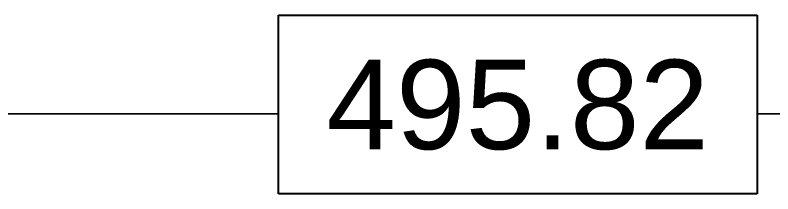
# Model space of a CAD drawing. Header units: millimetres. Extents: x -176651 to 424033, y -469666 to 486614.
# Drawn here: x 227737 to 238478, y 14657 to 17197 of the extents above; entities that cross this region are included whole.
import ezdxf

# ---------------------------------------------------------------- set-up
doc = ezdxf.new("R2010")
doc.units = ezdxf.units.MM
doc.layers.add('Site Levels$0$ad-Lvl-Backyard', color=6, linetype='Continuous')
doc.styles.add('Site Levels$0$Sections_The woods Site plan_Entrances$0$Standard', font='arial.ttf')

# ---------------------------------------------------------------- blocks, each defined once
blk = doc.blocks.new('zw$1D4B')
at = {"ltscale": 5}
blk.add_lwpolyline([(36699, -332204), (70379, -332207)], dxfattribs=at)
blk = doc.blocks.new('Site Levels$0$zw$B088')
at = {"layer": 'Site Levels$0$ad-Lvl-Backyard', "insert": (240845, -83501), "char_height": 1270, "width": 5515.02, "attachment_point": 5, "style": 'Site Levels$0$Sections_The woods Site plan_Entrances$0$Standard', "bg_fill": 19, "box_fill_scale": 1.5, "bg_fill_color": 256, "bg_fill_transparency": 0}
blk.add_mtext('495.82', dxfattribs=at)
blk = doc.blocks.new('Site Levels')
at = {"layer": 'Site Levels$0$ad-Lvl-Backyard', "ltscale": 5}
blk.add_blockref('Site Levels$0$zw$B088', (-5983, 99419), dxfattribs=at)

msp = doc.modelspace()

# ---------------------------------------------------------------- block references
at = {"ltscale": 5}
msp.add_blockref('zw$1D4B', (179944, 348002), dxfattribs=at)

# ---------------------------------------------------------------- next in the draw order: block references
msp.add_blockref('Site Levels', (0, 0), dxfattribs=at)

doc.saveas('drawing.dxf')
